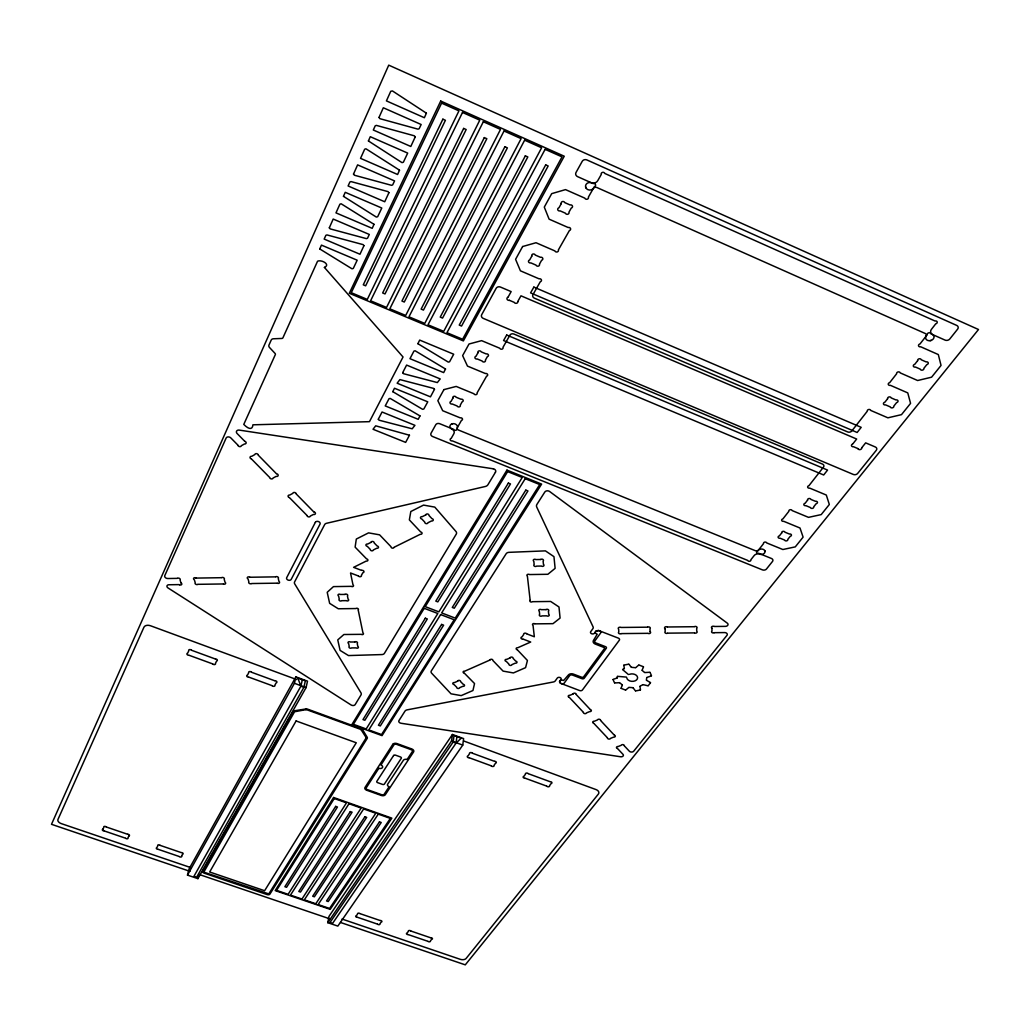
<?xml version="1.0" encoding="UTF-8"?>
<svg xmlns="http://www.w3.org/2000/svg" width="1030" height="1030" viewBox="0 0 1030 1030"><rect width="100%" height="100%" fill="white"/><g stroke="black" fill="none" stroke-linecap="round" stroke-linejoin="round"><path stroke-width="1.5" d="M366.101 737.493L360.938 729.472L306.335 709.567L294.541 711.769L203.811 872.127L268.779 893.898L366.075 738.034M462.753 745.102L463.603 738.6L452.428 734.493L328.969 916.417L327.81 922.7L337.84 926.099L462.753 745.102L451.539 740.982L327.81 922.7M456.908 736.643L456.045 743.132L332.651 923.279L330.051 922.442L453.136 742.064L454.024 735.575L461.208 738.214L456.045 743.132L453.136 742.064M451.539 740.982L452.428 734.493M646.389 680.07L646.737 677.624M457.372 427.514L457.449 427.077A3.772 2.961 9.4 0 0 452.247 423.781L451.758 423.922M203.734 871.599L204.429 872.526M303.914 687.293L305.331 680.869L297.85 678.113L300.889 686.186L303.914 687.293L196.64 877.187L193.975 876.247L300.889 686.186L302.331 679.761M306.09 687.577L307.507 681.152L295.893 676.877L189.108 868.869L187.486 875.114L197.889 878.642L306.09 687.577L294.426 683.302L187.486 875.114M294.426 683.302L295.893 676.877M197.889 878.642L198.52 876.144M621.039 688.182L622.378 685.13M642.102 670.144L643.531 666.951M102.936 829.189L103.785 827.425A1.442 0.863 15 0 1 106.039 826.794M617.537 748.553L622.995 754.346A2.472 1.635 3.4 0 1 622.97 756.136A2.472 1.635 3.4 0 1 620.472 756.754L401.056 723.266A2.665 1.777 9.3 0 1 398.958 720.601L404.97 711.164A4.133 2.768 9.1 0 1 407.223 709.837L553.303 681.989A3.412 2.356 5.1 0 0 555.273 680.882L557.294 678.062A2.06 1.416 4.9 0 1 560.037 677.534A2.06 1.416 4.9 0 1 560.99 679.465L559.457 681.718L560.294 683.186L579.581 690.538A2.124 1.455 4.3 0 0 582.426 689.984L619.313 640.248A2.202 1.545 3 0 0 618.361 638.137L598.494 630.45L596.267 630.823L594.49 633.154A2.124 1.506 3.7 0 1 591.645 633.733A2.124 1.506 3.7 0 1 590.705 631.686L592.855 628.699A3.528 2.511 3.8 0 0 593.035 626.768L536.759 507.121A4.687 3.554 5.3 0 1 536.926 504.391L544.754 492.121A3.051 2.33 5 0 1 549.582 491.465L727.27 623.137A2.704 1.906 -0.5 0 1 727.798 625.197A2.704 1.906 -0.5 0 1 725.339 626.369L714.331 626.485M128.853 835.987L127.978 837.738A1.442 0.85 14.5 0 1 125.712 838.356M181.602 856.033L182.542 854.308A1.429 0.85 13.3 0 0 181.525 852.583M508.073 297.129L511.15 291.606L500.426 287.048A3.296 2.768 8 0 0 496.164 288.297L481.667 314.755A3.245 2.691 8.7 0 0 483.199 318.36L853.278 474.431A3.18 2.382 -7.1 0 0 857.642 473.452L876.285 450.303A3.232 2.433 -8.2 0 0 875.32 446.981L865.651 442.861L861.762 447.741M559.638 681.332L560.629 683.341M517.871 301.314L520.974 295.816L856.664 439.038L852.789 443.93M495.456 472.255L487.924 484.731A4.712 3.605 7.7 0 1 485.272 486.495L326.536 523.292A3.644 2.678 13.2 0 0 324.643 524.618L294.593 581.924A3.528 2.511 13.4 0 0 294.722 583.894L360.925 692.752A4.159 2.807 10.7 0 1 361.002 694.941L355.208 704.533A2.678 1.79 10.7 0 1 351.101 704.983L168.07 587.976A2.627 1.815 16.9 0 1 166.989 585.928A2.627 1.815 16.9 0 1 168.933 584.757L179.156 584.602M268.882 893.783L267.504 894.014M648.231 685.697L650.522 682.761M595.919 631.171L598.868 630.566M635.768 667.62L638.703 665.084M625.802 690.01L628.764 687.474M758.531 549.994L758.917 549.698A3.695 2.691 -2.6 0 1 764.917 550.999L765.02 551.385M640.068 686.212L642.797 684.705M394.065 547.278L420.304 534.274A1.558 1.159 9.9 0 0 422.043 533.398A1.558 1.159 9.9 0 0 420.716 531.982L409.348 519.893L410.815 511.524L423.536 505.099L434.789 507.108L455.917 531.441A3.656 2.717 8.7 0 1 456.264 534.119L384.422 653.342A3.412 2.356 10.3 0 1 381.86 654.565L348.488 655.569L340.093 650.406L337.75 639.888L343.904 634.506L361.195 634.338M622.661 669.41L624.219 668.702M489.997 660.011L464.749 671.174A1.455 1.004 7.7 0 0 463.951 673.041M573.041 694.001L570.002 695.263A1.622 1.107 4.6 0 0 569.062 697.31M613.146 679.375L617.163 677.985M646.93 677.418L651.372 675.899M931.3 340.376L930.077 340.685M452.788 423.652L452.26 423.768A3.772 2.961 9.4 0 0 451.204 428.712L451.655 429.021A4.352 3.412 9.5 0 1 453.882 433.669L451.179 438.432A1.635 1.275 9.3 0 0 450.265 440.029A1.635 1.275 9.3 0 0 452.376 440.879L747.754 560.436A1.597 1.159 -2 0 0 749.711 561.234A1.597 1.159 -2 0 0 750.831 559.792L754.205 555.518A4.249 3.103 -2.4 0 1 760.011 554.256L760.526 554.385A3.695 2.691 -2.6 0 0 764.917 550.999L764.762 550.612M623.974 665.097L628.673 664.17M635.69 690.911L640.338 690.023M305.511 709.464L306.335 709.567M644.87 672.564L649.763 672.268M614.807 682.954L619.403 682.684M361.749 570.298L361.8 570.298A1.712 1.236 11.5 0 1 362.83 572.796L361.427 575.255A1.7 1.223 11.6 0 1 358.556 576.182M177.289 578.371L167.826 578.525A2.639 1.841 17.2 0 1 164.761 575.68L226.111 438.085A2.858 2.15 18.1 0 1 228.209 436.913A2.858 2.15 18.1 0 1 230.862 437.956L237.827 445.037M196.176 578.088L221.45 577.701M249.981 577.251L275.499 576.864M529.381 574.56L547.857 574.289L555.119 568.367L553.96 556.651L545.424 550.87L509.013 552.338A3.631 2.678 6.5 0 0 506.155 553.741L431.313 670.929A3.386 2.33 8.6 0 0 431.673 673.221L451.024 693.821L461.195 695.611L472.95 690.512L474.547 683.559L464.311 673.131M197.992 584.319L223.175 583.959M251.616 583.534L277.057 583.16M351.191 586.353L333.463 586.611L327.205 592.302L329.652 603.361L338.291 608.769L355.826 608.55A1.494 1.056 11.3 0 1 358.389 609.824M534.982 623.858L552.981 623.665L560.088 618.077L558.981 606.966L550.677 601.456L532.471 601.687A1.519 1.094 5.7 0 1 529.935 600.387M620.936 627.463L647.445 627.18M667.44 626.987L694.168 626.716M621.36 633.592L647.767 633.334M667.71 633.154L694.349 632.884M714.447 632.678L724.566 632.575A2.691 1.893 -0.4 0 1 726.91 633.502A2.691 1.893 -0.4 0 1 726.923 635.394L633.669 751.243A2.485 1.648 3.1 0 1 629.369 751.231L624.335 745.862M629.098 687.396L632.781 687.667M617.524 676.337L626.459 677.096M631.519 667.337L635.42 667.698M493.164 468.779L239.295 430.102A2.871 2.163 17.9 0 0 236.668 431.042A2.871 2.163 17.9 0 0 237.106 433.501L244.651 441.201M643.158 684.654L647.934 685.774M276.619 473.723L276.774 473.774A1.79 1.339 15.8 0 1 276.117 476.401L273.105 478.01A1.79 1.339 15.9 0 1 269.654 477.675M313.97 511.897L314.099 511.936A1.751 1.3 13.9 0 1 313.403 514.472L310.403 516.017A1.751 1.288 14 0 1 307.004 515.682M104.326 830.965L125.493 838.175M158.221 849.338L179.104 856.458M357.539 917.318L377.444 924.103M408.202 934.596L427.862 941.291M191.207 867.749L61.285 823.614A4.802 2.845 15.8 0 1 57.963 819.468L143.93 627.244A5.433 3.656 16.7 0 1 150.47 625.738L296.717 679.594M341.999 919.043L460.243 959.316A4.519 2.614 7.3 0 0 466.114 958.454L598.327 794.117A5.099 3.296 4.2 0 0 596.113 789.611L463.629 740.956M189.932 871.329L51.5 824.309L388.735 65.148L978.5 329.51L465.277 964.853L340.531 922.481M199.06 874.431L329.883 918.863M106.257 826.974L127.475 834.223M160.281 845.424L181.228 852.583M360.088 913.674L380.031 920.485M410.867 931.03L430.566 937.751M191.58 650.278L215.141 658.917M251.526 672.255L274.74 680.766M472.422 753.226L494.4 761.286M528.364 773.723L550.046 781.68M189.147 655.299L212.644 663.899M248.925 677.174L272.087 685.645M469.242 757.771L491.168 765.792M525.043 778.178L546.66 786.096M621.167 688.388L625.48 690.049M179.478 584.77L179.452 584.77A1.687 1.172 16.7 0 0 180.932 582.826M361.453 570.35L353.612 567.337L366.216 561.08A1.532 1.12 11.5 0 0 367.903 560.243A1.532 1.12 11.5 0 0 366.564 558.878L355.118 547.136L356.316 539.051L368.56 532.87L379.606 534.84L391.014 546.737A1.545 1.133 10.7 0 0 393.962 547.561M526.819 633.888L534.338 636.772L533.038 625.403A1.506 1.069 5.6 0 1 534.66 623.691M358.324 575.95L350.522 572.963L352.968 584.77A1.519 1.082 11.7 0 1 351.539 586.521M523.227 639.154L530.695 642.025L517.794 647.728A1.481 1.043 6.1 0 0 516.918 649.647M195.867 577.907L195.932 577.946A1.687 1.185 16.4 0 0 194.374 579.877L195.198 582.62A1.687 1.172 16.3 0 0 197.721 584.461M639.038 665.045L643.402 666.732M249.711 577.096L249.685 577.096A1.687 1.197 14.9 0 0 248.101 579.053L248.848 581.821A1.687 1.185 14.8 0 0 251.346 583.662M360.835 729.433L361.491 729.922M857.964 448.617L853.651 446.775A1.944 1.468 -7.6 0 1 852.428 444.097M509.438 300.322L514.163 302.331A1.97 1.661 6.8 0 0 517.91 301.674M646.531 680.315L650.458 682.542M619.751 682.787L622.287 684.886M622.622 669.603L628.429 674.521M642.179 670.401L644.535 672.461M251.539 459.032L269.577 477.379M289.494 497.657L306.94 515.386M258.363 455.26L276.388 473.684M296.305 494.04L313.725 511.846M517.292 649.75L527.437 660.475L525.583 667.646L513.416 672.938L503.078 671.109L492.894 660.526A1.468 1.017 6.9 0 0 490.113 659.767M593.782 723.305L607.417 737.789M569.371 697.426L583.366 712.284M576.246 694.568L590.216 709.477M600.619 720.524L614.24 735.072M633.09 687.808L635.381 690.821M628.982 664.26L631.197 667.195M613.03 679.581L614.524 682.826M585.954 187.949L585.568 186.881M650.046 672.41L651.488 675.68M180.92 582.838L180.096 580.083A1.687 1.172 16.8 0 0 177.546 578.242M358.208 610.043L362.933 632.845A1.468 1.03 11 0 1 361.53 634.506M623.794 665.277L624.373 668.47M639.926 686.443L640.518 689.842M530.141 600.155L527.399 576.195A1.545 1.133 5.8 0 1 529.047 574.38M650.097 631.596L649.956 628.879A1.7 1.21 1.9 0 0 647.754 627.051M665.084 628.738L665.213 631.454A1.712 1.21 1.4 0 0 667.401 633.283M617.305 676.465L617.343 677.779M711.923 628.249L711.975 630.978A1.725 1.21 -0.1 0 0 714.125 632.819M493.177 468.714A3.077 2.369 7.4 0 1 495.43 472.255M245.011 441.355A1.815 1.378 17.5 0 1 244.419 444.007L241.393 445.681A1.815 1.365 17.6 0 1 237.904 445.346M522.867 639.167A1.674 1.172 6 0 1 522.068 636.849L523.665 634.532A1.674 1.185 5.9 0 1 526.613 633.669M277.392 583.276A1.687 1.197 14 0 0 278.963 581.358L278.267 578.59A1.7 1.197 14.1 0 0 275.77 576.723M258.285 454.951A1.815 1.365 16.8 0 0 254.77 454.616L251.784 456.29A1.802 1.352 16.9 0 0 251.178 458.891M650.123 631.583A1.7 1.197 1.9 0 1 648.102 633.45M621.039 633.72A1.7 1.197 2.8 0 1 618.811 631.892L618.644 629.201A1.7 1.21 2.8 0 1 620.601 627.334M223.51 584.074A1.687 1.185 15.6 0 0 225.016 582.169L224.231 579.414A1.687 1.185 15.7 0 0 221.72 577.56M583.392 712.528A1.609 1.094 4.2 0 0 586.572 712.863L589.572 711.614A1.609 1.094 4.1 0 0 590.525 709.593M573.015 693.988A1.622 1.107 4.5 0 1 576.221 694.323M607.443 738.021A1.597 1.069 3.6 0 0 610.584 738.356L613.571 737.145A1.597 1.069 3.5 0 0 614.55 735.188M600.593 720.292A1.609 1.082 3.8 0 0 597.426 719.97L594.426 721.206A1.609 1.082 4 0 0 593.46 723.189M296.228 493.743A1.777 1.313 14.8 0 0 292.765 493.409L289.791 495.018A1.777 1.313 14.9 0 0 289.147 497.516M629.472 674.315A5.42 3.747 2.7 0 1 637.222 676.362A5.42 3.747 2.7 0 1 633.45 681.293A5.42 3.747 2.7 0 1 626.781 677.83M457.487 429.227A2.408 1.893 9.1 0 0 458.608 430.089L755.312 550.69A2.356 1.725 -2.4 0 0 758.144 550.368M694.477 626.575A1.725 1.223 0.4 0 1 696.679 628.429L696.731 631.145A1.725 1.21 0.5 0 1 694.671 633.025M665.058 628.751A1.712 1.21 1.3 0 1 667.118 626.858M861.75 448.063A1.944 1.468 -7.8 0 1 857.926 448.617M509.451 300.348A1.983 1.661 7.3 0 1 507.726 297.335M104.03 830.952A1.442 0.863 15 0 1 102.923 829.176M127.772 834.223A1.442 0.863 14.5 0 1 128.866 836M160.062 845.257A1.429 0.85 13.8 0 0 157.77 845.862L156.882 847.6A1.429 0.85 13.8 0 0 157.925 849.325M181.628 856.02A1.429 0.85 13.3 0 1 179.323 856.625M248.591 677.174A1.597 1.069 13.7 0 1 247.522 675.01L248.668 672.848A1.597 1.082 13.7 0 1 251.294 672.049M275.074 680.766A1.597 1.069 12.9 0 1 276.117 682.916L274.933 685.053A1.597 1.069 12.9 0 1 272.306 685.851M188.812 655.299A1.622 1.082 15.4 0 1 187.666 653.097L188.748 650.896A1.622 1.082 15.4 0 1 191.348 650.072M215.476 658.917A1.609 1.082 14.7 0 1 216.596 661.106L215.476 663.294A1.609 1.082 14.7 0 1 212.875 664.105M430.862 937.764A1.378 0.798 7.9 0 1 431.609 939.373L430.398 940.918A1.378 0.798 7.9 0 1 428.042 941.446M407.919 934.583A1.378 0.811 8.4 0 1 407.146 932.974L408.331 931.403A1.378 0.811 8.4 0 1 410.687 930.863M380.327 920.498A1.391 0.811 9 0 1 381.139 922.133L379.98 923.717A1.378 0.811 9 0 1 377.624 924.258M357.243 917.305A1.391 0.811 9.5 0 1 356.419 915.67L357.552 914.074A1.391 0.824 9.4 0 1 359.895 913.52M491.362 765.985A1.545 1.017 6.8 0 0 494.091 765.264L495.494 763.269A1.545 1.017 6.7 0 0 494.735 761.286M472.216 753.033A1.558 1.017 7.3 0 0 469.5 753.767L468.122 755.775A1.545 1.017 7.4 0 0 468.908 757.771M546.853 786.276A1.532 0.991 5.3 0 0 549.595 785.581L551.063 783.637A1.545 1.004 5.3 0 0 550.368 781.68M528.171 773.543A1.545 1.004 5.9 0 0 525.429 774.251L523.987 776.221A1.545 1.004 5.9 0 0 524.708 778.178M561.389 683.637A2.137 1.468 4.8 0 0 564.234 683.083L569.642 675.641A2.137 1.481 4.5 0 1 572.5 675.075L581.937 678.667A1.712 1.185 4.2 0 0 584.229 678.229L606.271 648.334A1.751 1.223 3.4 0 0 605.498 646.66L595.907 642.952A2.189 1.545 3.6 0 1 594.928 640.84L600.632 632.999A2.202 1.558 3.5 0 0 599.666 630.875M711.897 628.261A1.725 1.223 -0.1 0 1 714.009 626.356M624.322 745.63A1.597 1.056 3.3 0 0 621.193 745.308L618.206 746.505A1.597 1.056 3.4 0 0 617.227 748.437M560.011 680.817A2.073 1.429 4.8 0 1 560.848 680.238L561.685 680.096A2.292 1.584 4.8 0 1 562.934 680.302A1.442 0.991 4.7 0 0 563.706 680.431L568.264 675.114A3.85 2.665 4.5 0 1 573.414 674.096L582.053 677.38L583.431 677.109L604.404 648.643A1.313 0.914 3.4 0 0 603.838 647.394L595.289 644.085A3.94 2.781 3.6 0 1 593.538 640.3L597.181 634.274A1.481 1.056 3.6 0 0 596.589 633.875A2.369 1.674 3.6 0 1 595.623 633.218L595.314 632.6A2.137 1.519 3.6 0 1 595.52 631.712M392.765 391.658L422.609 409.322L423.832 409.013L427.759 401.829L394.49 388.246L392.765 391.658M399.511 170.169L397.606 174.495L360.539 158.363L364.659 149.221L365.946 148.784L399.511 170.169M329.317 227.81L330.231 228.905L366.397 238.625L367.517 238.239L369.319 234.454L333.192 219.055L329.317 227.81M417.884 343.685L448.308 362.109L449.569 361.788L453.689 354.217L419.686 340.093L417.884 343.685M419.97 415.901L418.231 419.313L385.233 405.923L389.005 398.739L390.164 398.404L419.97 415.901M324.411 267.414L403.039 356.998L369.461 421.669L252.917 424.811C252.556 429.883 248.809 429.587 243.775 424.411L275.319 354.642A1.494 1.185 18.5 0 0 275.049 353.432L269.525 347.496A3 2.369 18.8 0 1 268.985 345.05L271.199 340.093A3 2.382 18.9 0 1 273.426 338.78L281.808 338.458A1.506 1.197 18.7 0 0 282.928 337.801L317.562 261.208C321.463 259.315 330.952 264.62 324.411 267.414M426.394 113.171L424.373 117.729L386.417 100.889L390.769 91.258L392.469 90.949L426.394 113.171M353.509 174.096L354.436 175.242L391.516 185.31L392.662 184.911L394.567 180.92L357.603 164.877L353.509 174.096M363.963 245.629L359.985 254.243L324.167 239.089L325.892 235.304L326.986 234.93L363.062 244.612L363.963 245.629M445.514 369.023L443.673 372.603L409.966 358.685L413.918 351.127L415.116 350.767L445.514 369.023M379.014 117.484L379.954 118.695L417.974 129.149L419.159 128.724L421.167 124.514L383.327 107.764L379.014 117.433M378.306 419.287L379.117 420.214L412.18 428.789L414.948 425.339L382.053 412.013L378.319 419.197M388.915 192.7L384.731 201.764L348.101 185.966L349.904 181.988L351.037 181.589L388.014 191.619L388.915 192.7M402.679 372.731L403.502 373.697L437.351 382.568L440.222 378.937L406.605 365.084L402.679 372.68M415.219 136.926L410.803 146.479L373.311 130.012L375.216 125.815L376.388 125.39L414.305 135.806L415.219 136.926M409.464 435.227L405.653 442.385L373.027 429.265L375.705 425.828L409.464 435.227M434.48 389.327L430.463 396.846L397.129 383.212L399.923 379.594L433.669 388.426L434.48 389.327M319.764 248.951L352.002 268.804L353.29 268.431L357.178 260.204L321.45 245.114L319.764 248.951M343.466 196.357L376.362 217.085L377.688 216.699L381.782 208.034L345.243 192.314L343.479 196.267M368.418 140.956L402.009 162.637L403.374 162.225L407.687 153.097L370.285 136.694L368.418 140.956M374.019 224.334L372.203 228.338L335.973 212.875L339.887 204.21L341.149 203.786L374.019 224.334M925.931 336.372L925.725 336.861A4.262 3.322 -13.2 0 0 930.708 340.557A4.262 3.322 -13.2 0 0 933.141 334.969L932.729 334.634A4.957 3.863 -13.6 0 1 931.429 329.355L935.729 323.832A1.867 1.455 -13.9 0 0 937.197 321.965A1.867 1.455 -13.9 0 0 935.021 321L604.816 173.465A1.867 1.661 -0.5 0 0 602.447 172.409A1.867 1.661 -0.5 0 0 601.25 174.508L597.722 180.701A4.97 4.403 0.4 0 1 591.078 182.671L590.46 182.529A4.274 3.772 0.9 0 0 585.735 187.421A4.274 3.772 0.9 0 0 592.791 189.005L593.229 188.593A2.73 2.408 0.4 0 1 596.898 187.524L925.185 333.463A2.73 2.124 -13.1 0 1 925.931 336.372M440.711 101.043L349.312 293.267L463.371 340.917L564.247 156.225L440.711 101.043M441.587 103.116L351.281 292.7L367.298 299.408L458.942 110.867L441.587 103.116M442.874 119.171L363.281 284.821L365.65 285.825L445.411 120.304L442.874 119.171M462.509 112.45L370.594 300.786L386.546 307.442L479.774 120.162L462.509 112.45M463.655 128.415L382.658 292.958L385.014 293.949L466.178 129.535L463.655 128.415M483.327 121.746L389.816 308.82L405.691 315.45L500.503 129.419L483.327 121.746M484.319 137.595L401.945 301.043L404.288 302.035L486.83 138.715L484.319 137.595M504.031 130.99L408.949 316.815L424.746 323.42L521.116 138.625L504.031 130.99M504.88 146.736L421.128 309.103L423.459 310.082L507.378 147.857L504.88 146.736M315.36 522.339L286.688 577.688A2.433 1.725 13.8 0 0 288.13 580.096A2.433 1.725 13.8 0 0 291.194 579.388L320.008 524.141A2.511 1.841 13.6 0 0 318.54 521.579A2.511 1.841 13.6 0 0 315.36 522.339M524.631 140.183L427.991 324.772L443.724 331.351L541.626 147.779L524.631 140.183M525.339 155.839L440.235 317.111L442.552 318.09L527.823 156.933L525.339 155.839M545.115 149.337L446.943 332.703L462.599 339.243L562.032 156.882L545.115 149.337M545.694 164.877L459.238 325.094L461.556 326.059L548.166 165.984L545.694 164.877M443.93 389.61L437.84 400.67L442.694 410.713L460.243 417.871A1.661 1.313 9.1 0 1 462.393 418.747A1.661 1.313 9.1 0 1 461.453 420.394L456.779 428.622A1.648 1.3 9.3 0 1 455.852 430.257A1.648 1.3 9.3 0 1 453.715 429.394L439.759 423.729A3.064 2.408 10 0 0 435.767 424.733L431.016 433.282A3.051 2.382 10.2 0 0 432.626 436.527L762.406 569.86A2.974 2.15 -2.4 0 0 766.475 569.011L772.513 561.427A2.987 2.176 -2.7 0 0 771.457 558.479L758.595 553.252A1.622 1.185 -2.4 0 1 756.625 552.453A1.622 1.185 -2.4 0 1 757.771 550.986L763.565 543.595A1.622 1.197 -2.8 0 1 764.724 542.115A1.622 1.197 -2.8 0 1 766.706 542.926L782.864 549.518L795.276 546.879L803.104 537.145L800.014 528.017L783.688 521.296A1.648 1.223 -3.8 0 1 781.68 520.472A1.648 1.223 -3.8 0 1 782.877 518.953L788.89 511.279A1.661 1.236 -4.2 0 1 790.087 509.734A1.661 1.236 -4.2 0 1 792.109 510.571L808.511 517.356L821.206 514.601L829.33 504.494L826.305 495.044L809.735 488.13A1.687 1.262 -5.3 0 1 807.687 487.28A1.687 1.262 -5.3 0 1 808.936 485.697L823.459 467.156A2.987 2.253 -6.1 0 0 822.481 464.079L513.957 334.068A3.038 2.511 6.9 0 0 509.927 335.136L502.962 347.38A1.725 1.416 7.5 0 1 501.958 349.157A1.725 1.416 7.5 0 1 499.743 348.23L481.615 340.647L469.01 344.007L462.625 355.62L467.478 366.101L485.388 373.53A1.7 1.378 8.2 0 1 487.576 374.444A1.7 1.378 8.2 0 1 486.598 376.169L477.057 392.945A1.687 1.352 8.6 0 1 476.092 394.632A1.687 1.352 8.6 0 1 473.929 393.743L456.187 386.43L443.93 389.61M522.622 246.531L515.579 259.328L520.42 270.813L539.089 278.834A1.79 1.519 5.3 0 1 541.381 279.812A1.79 1.519 5.3 0 1 540.287 281.731L532.948 294.644A3.103 2.614 5.6 0 0 534.428 298.172L847.626 431.918A3.064 2.343 -7.9 0 0 851.836 430.939L867.273 411.24A1.777 1.365 -9 0 1 868.625 409.515A1.777 1.365 -9 0 1 870.723 410.429L887.886 417.82L901.495 414.652L910.572 403.361L907.765 392.894L890.422 385.336A1.802 1.391 -10.5 0 1 888.285 384.409A1.802 1.391 -10.5 0 1 889.675 382.645L896.654 373.736A1.828 1.403 -11.1 0 1 898.057 371.946A1.828 1.403 -11.1 0 1 900.194 372.886L917.627 380.521L931.596 377.186L941.047 365.431L938.317 354.565L920.704 346.775A1.854 1.442 -12.6 0 1 918.528 345.81A1.854 1.442 -12.6 0 1 919.983 343.969L927.245 334.686A1.867 1.455 -13.3 0 1 928.712 332.832A1.867 1.455 -13.3 0 1 930.875 333.797L945.051 340.106A3.476 2.691 -13.7 0 0 949.827 338.934L957.604 329.162A3.502 2.717 -14.3 0 0 956.716 325.428L586.907 159.946A3.502 3.129 0.9 0 0 582.207 161.35L576.015 172.486A3.489 3.103 1.7 0 0 577.598 176.645L593.138 183.559A1.88 1.661 0.5 0 1 595.507 184.615A1.88 1.661 0.5 0 1 594.31 186.7L588.388 197.129A1.867 1.635 1.3 0 1 587.216 199.202A1.867 1.635 1.3 0 1 584.847 198.159L565.522 189.61L551.707 193.64L544.291 207.12L549.106 219.158L568.2 227.527A1.841 1.597 3.1 0 1 570.53 228.544A1.841 1.597 3.1 0 1 569.384 230.553L558.35 249.968A1.815 1.558 4.1 0 1 557.23 251.938A1.815 1.558 4.1 0 1 554.913 250.934L536.012 242.732L522.622 246.531M477.984 352.698L475.989 356.29A1.712 1.391 8.8 0 0 475.01 358.041A1.712 1.391 8.8 0 0 477.212 358.968L482.169 361.028A1.712 1.391 8.4 0 0 484.37 361.942A1.712 1.391 8.4 0 0 485.362 360.191L487.383 356.612A1.712 1.403 8.3 0 0 488.375 354.848A1.712 1.403 8.3 0 0 486.16 353.921L481.19 351.848A1.725 1.403 8.7 0 0 478.976 350.921A1.725 1.403 8.7 0 0 477.984 352.698M531.853 256.007L529.652 259.972A1.802 1.545 6 0 0 528.57 261.903A1.802 1.545 6 0 0 530.875 262.895L536.051 265.135A1.802 1.532 5.5 0 0 538.342 266.126A1.802 1.532 5.5 0 0 539.437 264.182L541.651 260.242A1.802 1.545 5.3 0 0 542.746 258.298A1.802 1.545 5.3 0 0 540.441 257.294L535.252 255.054A1.802 1.545 5.8 0 0 532.948 254.049A1.802 1.545 5.8 0 0 531.853 256.007M452.943 398.018L451.037 401.443A1.674 1.326 9.7 0 0 450.11 403.116A1.674 1.326 9.7 0 0 452.26 404.005L457.127 405.987A1.674 1.326 9.3 0 0 459.29 406.876A1.674 1.326 9.3 0 0 460.23 405.202L462.148 401.79A1.674 1.339 9.2 0 0 463.101 400.103A1.674 1.339 9.2 0 0 460.938 399.215L456.058 397.219A1.674 1.339 9.6 0 0 453.895 396.331A1.674 1.339 9.6 0 0 452.943 398.018M561.26 203.631L558.942 207.803A1.854 1.622 3.7 0 0 557.797 209.85A1.854 1.622 3.7 0 0 560.153 210.88L565.444 213.21A1.854 1.609 3.1 0 0 567.788 214.24A1.854 1.609 3.1 0 0 568.933 212.206L571.277 208.047A1.854 1.622 2.8 0 0 572.435 206A1.854 1.622 2.8 0 0 570.079 204.957L564.775 202.627A1.854 1.622 3.4 0 0 562.406 201.584A1.854 1.622 3.4 0 0 561.26 203.631M293.228 711.537L202.691 871.238A2.24 1.326 12.7 0 0 204.095 873.118L267.156 894.581A2.189 1.288 11.3 0 0 269.899 894.13L367.195 738.433A2.421 1.597 10.2 0 0 367.169 737.197L362.599 729.716A2.433 1.609 10.3 0 0 361.273 728.712L306.747 708.833L294.477 710.764A2.446 1.622 12.1 0 0 293.228 711.537M506.696 335.02L503.567 340.531L823.691 474.985L827.554 470.079L506.696 335.02M533.862 287.1L530.579 292.88L857.14 432.484L861.196 427.334L533.862 287.1M296.099 720.949L209.669 871.985L264.62 890.718L356.277 742.772L296.099 720.949M506.953 470.105L351.861 724.618L382.04 735.626L541.626 484.1L506.953 470.105M424.218 608.305L353.406 724.296L366.191 728.97L437.827 613.507L424.218 608.305M507.648 471.598L425.236 606.644L438.857 611.859L522.223 477.482L507.648 471.598M425.326 618.193L362.985 719.597L364.865 720.279L427.321 618.953L425.326 618.193M508.356 483.083L435.806 601.121L437.827 601.893L510.494 483.933L508.356 483.083M440.634 614.575L368.817 729.922L381.551 734.57L454.191 619.764L440.634 614.575M525.223 478.693L441.664 612.927L455.234 618.116L539.733 484.551L525.223 478.693M441.638 624.412L378.422 725.249L380.302 725.931L443.634 625.171L441.638 624.412M525.828 490.113L452.286 607.443L454.281 608.215L527.952 490.962L525.828 490.113M333.591 797.478L275.19 890.602L330.192 909.348L391.851 818.142L333.591 797.478M334.261 798.508L276.568 890.371L288.104 894.31L346.479 802.846L334.261 798.508M335.664 806.387L284.872 886.714L286.572 887.293L337.454 807.018L335.664 806.387M348.99 803.735L290.473 895.122L301.97 899.036L361.157 808.048L348.99 803.735M392.778 744.355L365.006 787.474A3.142 2.009 9.8 0 0 366.77 790.268L381.267 795.456A3.129 1.996 9.4 0 0 385.31 794.722L413.584 751.926A3.219 2.111 8.9 0 0 411.858 748.99L396.962 743.57A3.232 2.124 9.3 0 0 392.778 744.355M350.316 811.576L298.803 891.478L300.503 892.057L352.093 812.207L350.316 811.576M378.821 768.303L366.191 787.899A1.867 1.197 9.8 0 0 367.234 789.559L381.731 794.735A1.867 1.185 9.4 0 0 384.126 794.31L389.121 786.74A2.858 1.828 9.3 0 1 387.653 784.216L403.412 760.256A2.91 1.893 9 0 1 407.082 759.522L412.386 751.488A1.918 1.262 8.9 0 0 411.356 749.75L396.473 744.33A1.918 1.262 9.3 0 0 393.988 744.793L380.946 765.007A2.884 1.867 9.6 0 1 382.452 767.582A2.884 1.867 9.6 0 1 378.821 768.303M393.589 755.531L376.838 781.332A1.481 0.953 9.6 0 0 377.649 782.658L382.503 784.397A1.481 0.953 9.5 0 0 384.409 784.049L401.275 758.325A1.506 0.979 9.2 0 0 400.464 756.96L395.533 755.17A1.506 0.979 9.3 0 0 393.589 755.531M363.654 808.936L304.339 899.847L315.798 903.748L375.783 813.237L363.654 808.936M364.916 816.739L312.695 896.229L314.382 896.795L366.693 817.369L364.916 816.739M378.268 814.125L318.141 904.546L329.561 908.447L390.344 818.412L378.268 814.125M379.452 821.889L326.536 900.954L328.222 901.533L381.229 822.507L379.452 821.889M807.597 500.104L805.112 503.271A1.674 1.249 -4.8 0 0 803.876 504.816A1.674 1.249 -4.8 0 0 805.898 505.653L810.443 507.545A1.674 1.236 -5 0 0 812.451 508.369A1.674 1.236 -5 0 0 813.687 506.824L816.185 503.683A1.674 1.249 -5.2 0 0 817.421 502.125A1.674 1.249 -5.2 0 0 815.412 501.288L810.855 499.396A1.674 1.249 -5 0 0 808.833 498.546A1.674 1.249 -5 0 0 807.597 500.104M917.666 360.629L914.769 364.311A1.841 1.416 -11.8 0 0 913.34 366.114A1.841 1.416 -11.8 0 0 915.49 367.053L920.305 369.178A1.841 1.416 -12 0 0 922.455 370.118A1.841 1.416 -12 0 0 923.884 368.315L926.794 364.646A1.841 1.416 -12.3 0 0 928.236 362.843A1.841 1.416 -12.3 0 0 926.086 361.891L921.245 359.766A1.841 1.429 -12.1 0 0 919.095 358.813A1.841 1.429 -12.1 0 0 917.666 360.629M781.744 532.87L779.337 535.922A1.635 1.197 -3.4 0 0 778.165 537.415A1.635 1.197 -3.4 0 0 780.148 538.227L784.615 540.055A1.635 1.197 -3.6 0 0 786.598 540.866A1.635 1.197 -3.6 0 0 787.783 539.385L790.203 536.347A1.635 1.21 -3.7 0 0 791.388 534.84A1.635 1.21 -3.7 0 0 789.405 534.029L784.924 532.188A1.635 1.21 -3.6 0 0 782.929 531.377A1.635 1.21 -3.6 0 0 781.744 532.87M887.628 398.7L884.847 402.228A1.79 1.365 -9.8 0 0 883.47 403.966A1.79 1.365 -9.8 0 0 885.581 404.88L890.332 406.927A1.79 1.365 -9.9 0 0 892.431 407.841A1.79 1.365 -9.9 0 0 893.808 406.116L896.615 402.588A1.79 1.378 -10.2 0 0 897.993 400.85A1.79 1.378 -10.2 0 0 895.881 399.936L891.117 397.876A1.79 1.378 -10 0 0 889.006 396.949A1.79 1.378 -10 0 0 887.628 398.7M371.083 542.334L367.62 544.059A1.545 1.133 11.6 0 0 365.92 544.909A1.545 1.133 11.6 0 0 367.272 546.299L370.298 549.415A1.545 1.133 11.4 0 0 371.637 550.793A1.545 1.133 11.4 0 0 373.336 549.956L376.787 548.23A1.545 1.133 11.3 0 0 378.486 547.381A1.545 1.133 11.3 0 0 377.147 545.99L374.135 542.874A1.545 1.133 11.5 0 0 372.783 541.471A1.545 1.133 11.5 0 0 371.083 542.334M425.841 514.871L422.248 516.674A1.571 1.185 9.9 0 0 420.485 517.549A1.571 1.185 9.9 0 0 421.824 518.991L424.824 522.197A1.571 1.172 9.7 0 0 426.163 523.626A1.571 1.172 9.7 0 0 427.914 522.751L431.506 520.961A1.571 1.185 9.5 0 0 433.269 520.073A1.571 1.185 9.5 0 0 431.931 518.644L428.944 515.425A1.584 1.185 9.7 0 0 427.605 513.983A1.584 1.185 9.7 0 0 425.841 514.871M457.732 681.126L454.423 682.607A1.442 0.991 8 0 0 452.801 683.328A1.442 0.991 8 0 0 454.011 684.538L456.728 687.255A1.442 0.991 7.9 0 0 457.938 688.465A1.442 0.991 7.9 0 0 459.56 687.744L462.869 686.289A1.442 0.991 7.7 0 0 464.504 685.568A1.442 0.991 7.7 0 0 463.294 684.345L460.577 681.628A1.442 0.991 7.8 0 0 459.367 680.405A1.442 0.991 7.8 0 0 457.732 681.126M510.172 657.861L506.747 659.38A1.468 1.03 6.5 0 0 505.06 660.127A1.468 1.03 6.5 0 0 506.271 661.376L508.962 664.17A1.468 1.017 6.3 0 0 510.159 665.419A1.468 1.017 6.3 0 0 511.846 664.672L515.27 663.153A1.468 1.017 6.2 0 0 516.97 662.406A1.468 1.017 6.2 0 0 515.76 661.157L513.069 658.363A1.468 1.03 6.3 0 0 511.871 657.101A1.468 1.03 6.3 0 0 510.172 657.861M540.724 559.496L535.819 559.573A1.558 1.146 5.6 0 0 533.63 559.612A1.558 1.146 5.6 0 0 533.81 561.234L534.171 564.543A1.558 1.146 5.5 0 0 534.351 566.152A1.558 1.146 5.5 0 0 536.54 566.127L541.419 566.049A1.558 1.146 5.3 0 0 543.608 566.011A1.558 1.146 5.3 0 0 543.441 564.389L543.093 561.093A1.558 1.146 5.3 0 0 542.926 559.457A1.558 1.146 5.3 0 0 540.724 559.496M546.08 609.618L541.304 609.67A1.519 1.082 5.4 0 0 539.166 609.696A1.519 1.082 5.4 0 0 539.334 611.241L539.681 614.369A1.519 1.082 5.4 0 0 539.849 615.914A1.519 1.082 5.4 0 0 541.986 615.889L546.737 615.837A1.519 1.082 5.1 0 0 548.874 615.811A1.519 1.082 5.1 0 0 548.707 614.279L548.385 611.138A1.519 1.094 5.2 0 0 548.218 609.593A1.519 1.094 5.2 0 0 546.08 609.618M345.011 594.426L340.364 594.477A1.506 1.069 12 0 0 338.278 594.49A1.506 1.069 12 0 0 338.613 596.035L339.269 599.164A1.494 1.069 11.9 0 0 339.591 600.709A1.494 1.069 11.9 0 0 341.664 600.683L346.299 600.644A1.506 1.069 11.7 0 0 348.372 600.619A1.506 1.069 11.7 0 0 348.063 599.087L347.419 595.945A1.506 1.069 11.8 0 0 347.097 594.4A1.506 1.069 11.8 0 0 345.011 594.426M354.874 641.986L350.329 642.012A1.468 1.017 11.3 0 0 348.307 642.025A1.468 1.017 11.3 0 0 348.616 643.493L349.234 646.467A1.468 1.017 11.2 0 0 349.543 647.922A1.468 1.017 11.2 0 0 351.565 647.909L356.097 647.883A1.468 1.017 11 0 0 358.118 647.883A1.468 1.017 11 0 0 357.822 646.415L357.204 643.441A1.468 1.017 11.1 0 0 356.908 641.973A1.468 1.017 11.1 0 0 354.874 641.986"/></g></svg>
